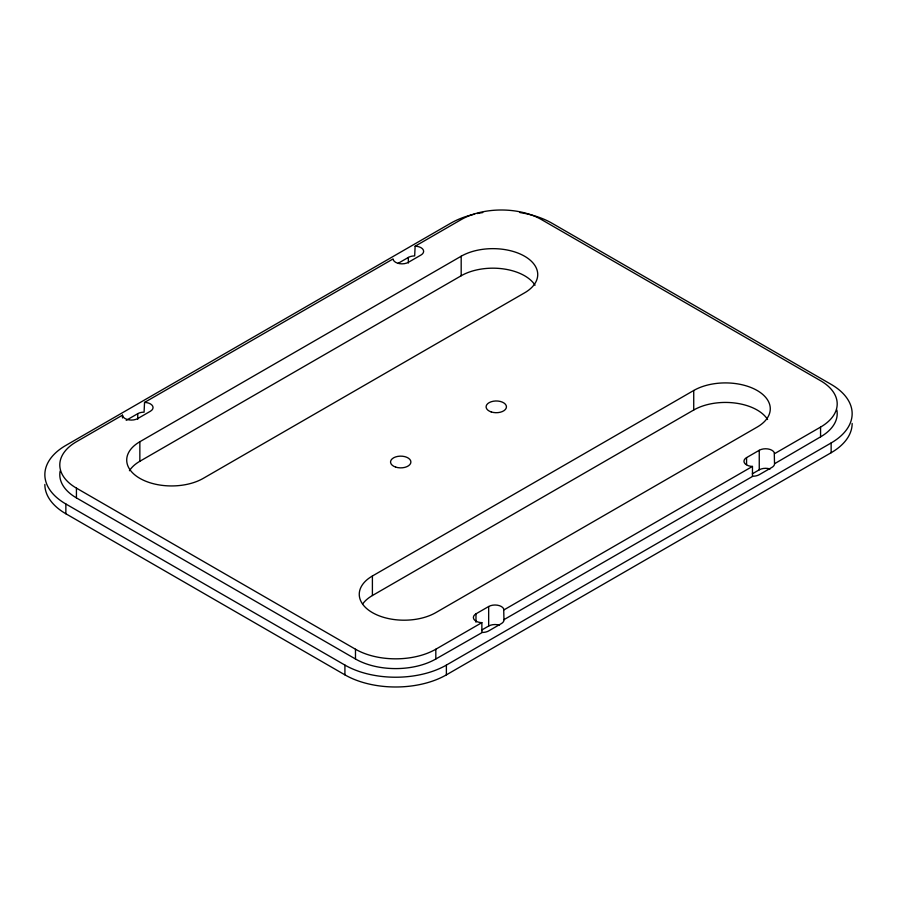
<?xml version="1.0" encoding="UTF-8"?>
<svg xmlns="http://www.w3.org/2000/svg" width="897" height="897" viewBox="0 0 897 897"><rect width="100%" height="100%" fill="white"/><g stroke="black" fill="none" stroke-linecap="round" stroke-linejoin="round"><path stroke-width="1.35" d="M126.208 420.334L137.746 413.674A8.97 5.18 0 0 1 144.081 412.16L144.54 402.428L146.402 402.562A8.97 5.18 0 0 1 150.427 411.23L137.746 418.551A8.97 5.18 0 0 1 122.732 416.23L122.485 415.154L76.436 441.739A56.803 32.797 0 0 0 76.436 488.125L76.436 497.891L355.481 658.992A56.803 32.797 0 0 0 435.819 658.992L482.328 632.441A8.97 5.18 0 0 0 488.663 630.927L501.345 623.594A8.97 5.18 0 0 0 503.979 619.939L503.677 608.839A8.97 5.18 0 0 0 488.663 606.518L475.982 613.84L475.982 622.204M144.54 402.428L393.088 258.93L393.323 260.007A8.97 5.18 0 0 0 408.337 262.328L421.018 255.006A8.97 5.18 0 0 0 416.993 246.339L415.132 246.204L414.672 255.925A8.97 5.18 0 0 0 408.337 257.45L397.954 263.438M415.132 246.204L461.181 219.608A56.803 32.797 0 0 1 541.519 219.608L820.564 380.72A56.803 32.797 0 0 1 820.564 427.095L820.564 436.861L774.571 463.715A8.97 5.18 0 0 1 771.947 467.371L759.254 474.692A8.97 5.18 0 0 1 752.919 476.217L503.912 619.681M139.854 441.739L461.181 256.228A44.85 25.89 0 0 1 524.599 256.228A44.85 25.89 0 0 1 524.599 292.837L203.271 478.359A44.85 25.89 0 0 1 139.854 478.359A44.85 25.89 0 0 1 139.854 441.739L139.854 461.271A44.85 25.89 0 0 0 129.426 470.734M139.854 461.271L461.181 275.76A44.85 25.89 0 0 1 535.038 285.212M372.401 575.997L693.729 390.487A44.85 25.89 0 0 1 757.146 390.487A44.85 25.89 0 0 1 757.146 427.095L435.819 612.617A44.85 25.89 0 0 1 372.401 612.617A44.85 25.89 0 0 1 372.401 575.997L372.401 595.53A44.85 25.89 0 0 0 362.68 603.928M372.401 595.53L693.729 410.007A44.85 25.89 0 0 1 767.574 419.471M746.573 464.59L746.573 457.616L759.254 450.283A8.97 5.18 0 0 1 774.268 452.604L774.515 463.446M76.436 488.125L355.481 649.226A56.803 32.797 0 0 0 435.819 649.226L481.868 622.641L481.868 632.407M503.912 609.915L752.46 466.418L752.46 476.184M774.515 453.691L820.564 427.095M481.745 630.03L488.663 626.039A8.97 5.18 0 0 1 499.494 625.22M752.336 473.807L759.254 469.815A8.97 5.18 0 0 1 770.086 468.996M474.569 214.136A71.749 41.43 0 0 0 450.619 223.275L65.862 445.405A71.749 41.43 0 0 0 65.862 503.991L344.919 665.092A71.749 41.43 0 0 0 446.381 665.092L831.138 442.961A71.749 41.43 0 0 0 831.138 384.376L552.081 223.275A71.749 41.43 0 0 0 519.924 212.555M44.85 484.458A71.749 41.43 0 0 0 65.862 513.757L344.919 674.858A71.749 41.43 0 0 0 446.381 674.858L831.138 452.727A71.749 41.43 0 0 0 852.15 423.44M752.46 466.418L750.598 466.272A8.97 5.18 0 0 1 746.573 457.616M481.868 622.641L480.007 622.496A8.97 5.18 0 0 1 475.982 613.84M831.138 442.961L831.138 452.727M759.254 450.283L759.254 469.815M693.729 390.487L693.729 410.007M488.663 606.518L488.663 626.039M461.181 256.228L461.181 275.76M446.381 665.092L446.381 674.858M435.819 649.226L435.819 658.992M408.337 257.45L408.337 263.023M355.481 649.226L355.481 658.992M344.919 665.092L344.919 674.858M137.746 413.674L137.746 419.247M122.485 415.154L122.485 417.946M65.862 503.991L65.862 513.757M477.282 213.542A71.749 41.43 0 0 1 482.777 212.555M76.436 497.891A56.803 32.797 0 0 1 60.155 471.026M836.845 410.007A56.803 32.797 0 0 1 820.564 436.861M395.644 467.09A10.17 5.864 0 0 0 410.893 462A10.17 5.864 0 0 0 395.644 456.921A10.17 5.864 0 0 0 395.644 467.09M491.197 411.925A10.17 5.864 0 0 0 506.446 406.834A10.17 5.864 0 0 0 491.197 401.755A10.17 5.864 0 0 0 491.197 411.925"/></g></svg>
